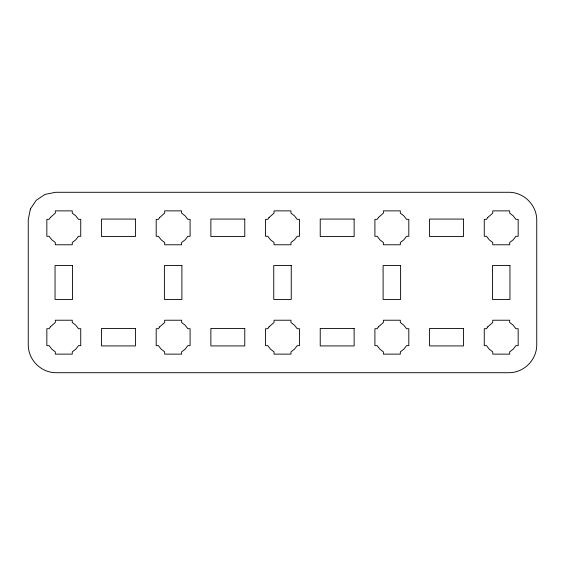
<?xml version="1.0" encoding="UTF-8"?>
<svg xmlns="http://www.w3.org/2000/svg" width="565" height="565" viewBox="0 0 565 565"><rect width="100%" height="100%" fill="white"/><g stroke="black" fill="none" stroke-linecap="round" stroke-linejoin="round"><path stroke-width="0.85" d="M30.397 208.979L28.25 219.623L28.25 345.377C28.54 360.082 40.885 372.427 55.589 372.716L509.411 372.716C524.115 372.427 536.46 360.082 536.75 345.377L536.75 219.623C536.46 204.918 524.115 192.573 509.411 192.284L55.589 192.284L44.946 194.431L36.259 200.293L30.397 208.979M50.342 217.504L49.106 219.347L46.838 219.347L46.838 236.297L49.106 236.297L51.803 239.807L55.313 242.505L55.313 244.772L72.263 244.772L72.263 242.505L75.774 239.807L78.471 236.297L80.739 236.297L80.739 219.347L78.471 219.347L75.774 215.837L72.263 213.139L72.263 210.872L55.313 210.872L55.313 213.139L50.342 217.504M50.342 326.86L49.106 328.703L46.838 328.703L46.838 345.653L49.106 345.653L51.803 349.163L55.313 351.861L55.313 354.128L72.263 354.128L72.263 351.861L75.774 349.163L78.471 345.653L80.739 345.653L80.739 328.703L78.471 328.703L75.774 325.193L72.263 322.495L72.263 320.228L55.313 320.228L55.313 322.495L50.342 326.86M159.697 217.504L158.461 219.347L156.194 219.347L156.194 236.297L158.461 236.297L161.159 239.807L164.669 242.505L164.669 244.772L181.619 244.772L181.619 242.505L185.129 239.807L187.827 236.297L190.094 236.297L190.094 219.347L187.827 219.347L185.129 215.837L181.619 213.139L181.619 210.872L164.669 210.872L164.669 213.139L159.697 217.504M159.697 326.86L158.461 328.703L156.194 328.703L156.194 345.653L158.461 345.653L161.159 349.163L164.669 351.861L164.669 354.128L181.619 354.128L181.619 351.861L185.129 349.163L187.827 345.653L190.094 345.653L190.094 328.703L187.827 328.703L185.129 325.193L181.619 322.495L181.619 320.228L164.669 320.228L164.669 322.495L159.697 326.86M269.053 217.504L267.817 219.347L265.55 219.347L265.55 236.297L267.817 236.297L270.515 239.807L274.025 242.505L274.025 244.772L290.975 244.772L290.975 242.505L294.485 239.807L297.183 236.297L299.45 236.297L299.45 219.347L297.183 219.347L294.485 215.837L290.975 213.139L290.975 210.872L274.025 210.872L274.025 213.139L269.053 217.504M269.053 326.86L267.817 328.703L265.55 328.703L265.55 345.653L267.817 345.653L270.515 349.163L274.025 351.861L274.025 354.128L290.975 354.128L290.975 351.861L294.485 349.163L297.183 345.653L299.45 345.653L299.45 328.703L297.183 328.703L294.485 325.193L290.975 322.495L290.975 320.228L274.025 320.228L274.025 322.495L269.053 326.86M378.409 217.504L377.173 219.347L374.906 219.347L374.906 236.297L377.173 236.297L379.871 239.807L383.381 242.505L383.381 244.772L400.331 244.772L400.331 242.505L403.841 239.807L406.539 236.297L408.806 236.297L408.806 219.347L406.539 219.347L403.841 215.837L400.331 213.139L400.331 210.872L383.381 210.872L383.381 213.139L378.409 217.504M378.409 326.86L377.173 328.703L374.906 328.703L374.906 345.653L377.173 345.653L379.871 349.163L383.381 351.861L383.381 354.128L400.331 354.128L400.331 351.861L403.841 349.163L406.539 345.653L408.806 345.653L408.806 328.703L406.539 328.703L403.841 325.193L400.331 322.495L400.331 320.228L383.381 320.228L383.381 322.495L378.409 326.86M487.764 217.504L486.529 219.347L484.262 219.347L484.262 236.297L486.529 236.297L489.226 239.807L492.736 242.505L492.736 244.772L509.687 244.772L509.687 242.505L513.197 239.807L515.894 236.297L518.162 236.297L518.162 219.347L515.894 219.347L513.197 215.837L509.687 213.139L509.687 210.872L492.736 210.872L492.736 213.139L487.764 217.504M487.764 326.86L486.529 328.703L484.262 328.703L484.262 345.653L486.529 345.653L489.226 349.163L492.736 351.861L492.736 354.128L509.687 354.128L509.687 351.861L513.197 349.163L515.894 345.653L518.162 345.653L518.162 328.703L515.894 328.703L513.197 325.193L509.687 322.495L509.687 320.228L492.736 320.228L492.736 322.495L487.764 326.86M135.416 219.072L101.516 219.072L101.516 236.573L135.416 236.573L135.416 219.072M244.772 219.072L210.872 219.072L210.872 236.573L244.772 236.573L244.772 219.072M354.128 219.072L320.228 219.072L320.228 236.573L354.128 236.573L354.128 219.072M463.484 219.072L429.584 219.072L429.584 236.573L463.484 236.573L463.484 219.072M72.539 265.55L55.045 265.55L55.045 299.45L72.539 299.45L72.539 265.55M181.895 265.55L164.394 265.55L164.394 299.45L181.895 299.45L181.895 265.55M291.25 265.55L273.75 265.55L273.75 299.45L291.25 299.45L291.25 265.55M400.606 265.55L383.105 265.55L383.105 299.45L400.606 299.45L400.606 265.55M509.955 265.55L492.461 265.55L492.461 299.45L509.955 299.45L509.955 265.55M135.416 328.427L101.516 328.427L101.516 345.928L135.416 345.928L135.416 328.427M244.772 328.427L210.872 328.427L210.872 345.928L244.772 345.928L244.772 328.427M354.128 328.427L320.228 328.427L320.228 345.928L354.128 345.928L354.128 328.427M463.484 328.427L429.584 328.427L429.584 345.928L463.484 345.928L463.484 328.427"/></g></svg>
